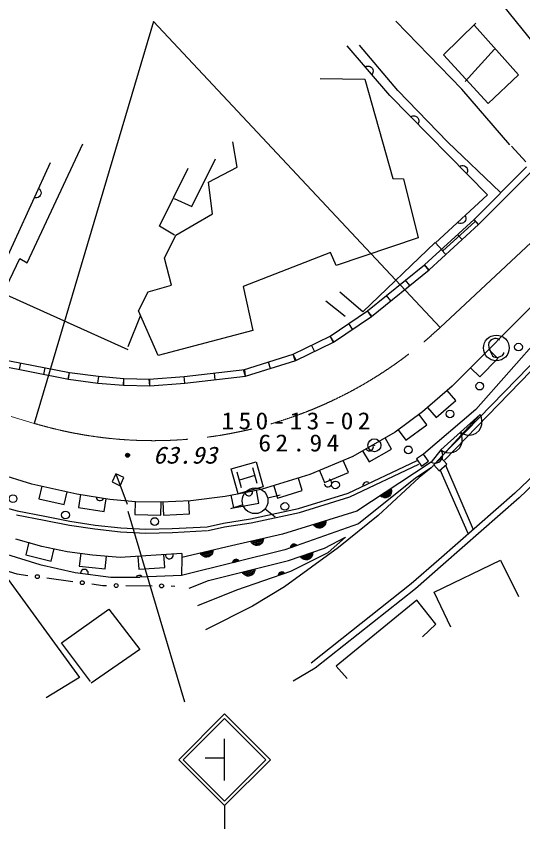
# Model space of a CAD drawing. Units: millimetres, scale not verified. Extents: x 62682 to 702682, y -6806 to 353194.
# Drawn here: x 205912 to 244972, y 214639 to 277338 of the extents above; entities that cross this region are included whole.
import ezdxf
from ezdxf.enums import TextEntityAlignment as Align

# ---------------------------------------------------------------- set-up
doc = ezdxf.new("R2010")
doc.units = ezdxf.units.MM
doc.header["$LTSCALE"] = 1000
doc.linetypes.add('CHAIN', pattern=[18.5, 12, -1.5, 3.5, -1.5])
for name, color, linetype, lineweight in [('M-BGD', 7, 'Continuous', 25), ('M-BMK', 2, 'CHAIN', 13), ('M-BMK-SRVR', 3, 'Continuous', 25)]:
    doc.layers.add(name, color=color, linetype=linetype, lineweight=lineweight)
doc.layers.add('M-BGD-HTXT', color=7, linetype='Continuous')
doc.styles.add('ＭＳ ゴシック', font='')
doc.styles.get('ＭＳ ゴシック').set_extended_font_data('MS Gothic')

# ---------------------------------------------------------------- blocks, each defined once
blk = doc.blocks.new('BUHIN133')
at = {"color": 7, "linetype": 'Continuous', "lineweight": 25}
for centre, radius in [((0, 0), 150), ((0, 0), 131), ((0, 0), 112), ((0, 0), 93.8), ((0, 0), 75), ((0, 0), 56.2), ((1, 0), 37.5), ((0, 0), 18.8)]:
    blk.add_circle(centre, radius, dxfattribs=at)
blk = doc.blocks.new('BUHIN134')
at = {"color": 7, "linetype": 'Continuous', "lineweight": 25}
blk.add_lwpolyline([(990, 138), (852, 1129), (-1129, 852), (-990, -138)], dxfattribs=at)
blk = doc.blocks.new('BUHIN153')
at = {"color": 7, "linetype": 'Continuous', "lineweight": 25}
blk.add_lwpolyline([(-730, -2391), (-127, -2065), (-438, -1435), (-1048, -1784), (-730, -2391), (0, 0)], dxfattribs=at)
blk = doc.blocks.new('BUHIN154')
at = {"color": 7, "linetype": 'Continuous', "lineweight": 25}
blk.add_lwpolyline([(-559, -326), (-549, -428), (-502, -516), (-428, -596), (-326, -658), (-140, -715), (17, -732), (202, -673), (334, -567), (431, -388), (574, 81), (597, 294), (561, 435), (453, 578), (293, 669), (111, 724), (-32, 752), (-117, 731), (-203, 689), (-252, 631)], dxfattribs=at)
blk.add_circle((0, 0), 995, dxfattribs=at)
blk = doc.blocks.new('BUHIN156')
at = {"color": 7, "linetype": 'Continuous', "lineweight": 25}
blk.add_circle((0, 0), 995, dxfattribs=at)
blk = doc.blocks.new('BUHIN167')
at = {"color": 3, "linetype": 'Continuous', "lineweight": 25}
for radius in [498, 15]:
    blk.add_circle((0, 0), radius, dxfattribs=at)
blk = doc.blocks.new('BUHIN169')
at = {"color": 7, "linetype": 'Continuous', "lineweight": 25}
blk.add_lwpolyline([(1018, 82), (923, 310), (785, 498), (568, 706), (334, 810), (89, 867), (-226, 842), (-459, 747), (-673, 607), (-854, 367), (-955, 159), (-1018, -82)], dxfattribs=at)
blk = doc.blocks.new('BUHIN181')
at = {"color": 7, "linetype": 'Continuous', "lineweight": 25}
blk.add_circle((0, 0), 149, dxfattribs=at)
blk = doc.blocks.new('BUHIN182')
at = {"color": 7, "linetype": 'Continuous', "lineweight": 25}
blk.add_circle((0, 0), 149, dxfattribs=at)
blk = doc.blocks.new('BUHIN203')
at = {"color": 7, "linetype": 'Continuous', "lineweight": 25}
blk.add_lwpolyline([(50, -397), (-45, -377), (-129, -339), (-225, -274), (-284, -193), (-324, -103), (-339, 20), (-323, 116), (-287, 210), (-209, 298), (-138, 356), (-50, 397)], dxfattribs=at)
blk = doc.blocks.new('BUHIN205')
at = {"color": 7, "linetype": 'Continuous', "lineweight": 25}
blk.add_lwpolyline([(-353, -188), (-368, -92), (-362, -1), (-337, 113), (-282, 197), (-212, 266), (-102, 324), (-6, 343), (94, 342), (204, 301), (283, 255), (353, 188)], dxfattribs=at)

msp = doc.modelspace()

# ---------------------------------------------------------------- linework, layer by layer
at = {"layer": 'M-BGD'}
for p, q in [((247339, 273379), (243404, 278232)), ((216488, 276943), (207286, 245924)), ((216488, 276943), (238593, 253316)), ((240276, 271724), (235193, 276947)), ((238853, 274369), (241347, 276800)), ((241250, 276621), (244644, 272819)), ((234723, 271217), (231433, 275067)), ((235343, 271603), (232380, 275105)), ((242790, 274793), (240522, 272310)), ((242294, 270612), (238853, 274369)), ((244644, 272819), (242294, 270612)), ((229362, 272533), (232805, 272492)), ((232805, 272492), (234962, 264828)), ((239203, 267633), (235343, 271603)), ((243973, 267412), (240276, 271724)), ((242249, 263553), (234723, 271217)), ((238676, 243335), (263056, 268448)), ((238927, 243091), (263307, 268204)), ((206757, 258303), (211038, 267487)), ((222955, 265682), (222610, 267640)), ((243234, 263759), (239203, 267633)), ((245223, 266099), (244108, 267309)), ((202073, 251906), (208563, 266050)), ((219448, 262653), (221289, 266334)), ((216957, 261150), (219167, 265624)), ((220728, 264535), (222955, 265682)), ((245267, 265711), (241218, 261661)), ((241570, 261278), (245637, 265345)), ((234962, 264828), (235771, 264803)), ((235771, 264803), (236912, 260243)), ((221057, 262091), (220728, 264535)), ((238216, 259831), (242249, 263553)), ((218087, 263271), (219448, 262653)), ((218206, 260436), (221057, 262091)), ((237408, 258160), (241218, 261661)), ((241269, 261483), (238812, 259230)), ((241570, 261278), (241218, 261661)), ((218114, 260452), (216957, 261150)), ((237748, 257766), (241570, 261278)), ((217340, 258678), (218206, 260436)), ((236912, 260243), (230585, 258093)), ((240300, 260111), (239948, 260494)), ((232643, 254523), (238214, 259887)), ((238812, 259230), (238214, 259887)), ((230155, 259095), (223412, 256471)), ((230585, 258093), (230155, 259095)), ((239030, 258944), (238678, 259327)), ((204909, 255952), (206197, 258638)), ((206197, 258638), (206757, 258303)), ((217883, 256592), (217340, 258678)), ((233010, 254595), (237408, 258160)), ((233320, 254177), (237748, 257766)), ((237735, 257756), (237408, 258160)), ((237760, 257777), (237408, 258160)), ((241350, 246996), (251336, 258286)), ((247984, 257307), (239537, 248786)), ((216082, 256080), (217883, 256592)), ((223412, 256471), (224164, 253084)), ((236269, 256568), (235942, 256972)), ((214534, 251594), (204909, 255952)), ((215346, 254602), (216082, 256080)), ((232643, 254523), (230877, 256035)), ((231284, 254178), (229794, 255346)), ((234804, 255379), (234476, 255783)), ((216861, 251147), (215346, 254602)), ((230118, 252649), (233010, 254595)), ((233301, 254164), (233010, 254595)), ((233338, 254192), (233010, 254595)), ((214542, 251848), (215504, 254226)), ((230379, 252198), (233320, 254177)), ((231855, 253191), (231564, 253622)), ((224164, 253084), (216861, 251147)), ((227269, 251259), (230118, 252649)), ((227462, 250774), (230379, 252198)), ((230347, 252182), (230118, 252649)), ((230409, 252218), (230118, 252649)), ((228922, 251487), (228694, 251954)), ((204378, 250949), (210017, 249848)), ((223443, 250055), (227269, 251259)), ((227425, 250763), (227269, 251259)), ((227497, 250791), (227269, 251259)), ((204265, 250442), (209934, 249335)), ((206158, 250072), (206258, 250582)), ((208038, 249705), (208138, 250215)), ((223599, 249559), (227462, 250774)), ((225512, 250161), (225356, 250657)), ((209918, 249338), (210017, 249848)), ((209950, 249333), (210017, 249848)), ((210017, 249848), (212259, 249554)), ((212213, 249036), (212280, 249551)), ((212259, 249554), (214217, 249377)), ((216168, 249339), (218872, 249543)), ((218852, 249541), (223541, 250076)), ((218911, 249024), (218872, 249543)), ((218911, 249024), (223599, 249559)), ((221255, 249292), (221196, 249808)), ((223599, 249559), (223443, 250055)), ((223599, 249559), (223541, 250076)), ((209934, 249335), (212213, 249036)), ((212213, 249036), (214189, 248858)), ((214171, 248859), (214217, 249377)), ((214208, 248857), (214217, 249377)), ((214217, 249377), (216217, 249341)), ((216207, 248821), (216168, 249339)), ((216207, 248821), (216217, 249341)), ((216207, 248821), (218911, 249024)), ((218911, 249024), (218852, 249541)), ((214189, 248858), (216207, 248821)), ((239537, 248786), (237243, 246804)), ((207108, 241231), (188459, 247012)), ((237243, 246804), (235121, 245243)), ((241350, 246996), (237322, 243547)), ((241686, 246596), (237906, 242501)), ((241686, 246596), (238645, 243870)), ((235121, 245243), (231859, 243369)), ((249422, 245378), (244355, 240547)), ((249774, 245023), (244693, 240178)), ((231859, 243369), (228562, 241966)), ((237322, 243547), (236779, 243182)), ((237695, 242993), (237322, 243547)), ((238645, 243870), (237900, 242922)), ((231515, 240523), (236821, 243045)), ((231625, 240242), (236950, 242774)), ((237900, 242922), (236614, 242082)), ((236779, 243182), (237152, 242628)), ((237152, 242628), (237695, 242993)), ((238681, 243252), (238103, 242727)), ((238103, 242727), (238530, 242258)), ((238530, 242258), (239107, 242783)), ((239107, 242783), (238681, 243252)), ((239003, 242688), (241155, 237737)), ((194937, 242278), (205982, 239163)), ((223286, 240947), (222946, 242150)), ((224489, 241287), (224149, 242490)), ((236614, 242082), (232171, 239148)), ((237906, 242501), (236699, 241705)), ((237906, 242501), (236983, 241734)), ((240751, 237413), (238608, 242343)), ((224319, 241888), (223116, 241549)), ((228562, 241966), (224884, 240842)), ((236699, 241705), (232318, 238156)), ((236983, 241734), (233831, 238823)), ((210594, 240468), (207108, 241231)), ((224884, 240842), (224051, 240654)), ((234823, 240824), (234030, 240301)), ((213125, 240056), (210594, 240468)), ((222022, 240289), (219375, 239944)), ((224051, 240654), (222022, 240289)), ((225302, 240184), (226275, 240417)), ((227685, 239341), (231515, 240523)), ((227760, 239050), (231625, 240242)), ((234086, 240263), (234837, 240759)), ((234840, 240686), (234153, 240233)), ((234225, 240205), (234833, 240606)), ((234817, 240521), (234312, 240187)), ((234445, 240200), (234755, 240405)), ((244355, 240547), (238495, 235401)), ((244693, 240178), (238824, 235025)), ((215115, 239878), (213125, 240056)), ((217057, 239836), (215115, 239878)), ((219375, 239944), (217057, 239836)), ((223381, 239636), (222432, 239320)), ((205982, 239163), (208113, 238750)), ((214517, 239139), (218884, 224439)), ((223977, 238549), (227685, 239341)), ((224031, 238253), (227760, 239050)), ((225111, 239328), (225892, 238703)), ((232171, 239148), (226450, 237381)), ((205925, 238868), (208055, 238456)), ((208055, 238456), (210010, 238071)), ((208113, 238750), (210055, 238368)), ((210055, 238368), (211999, 238074)), ((221907, 238231), (223977, 238549)), ((229783, 238345), (228875, 238065)), ((228918, 238012), (229777, 238278)), ((233831, 238823), (230769, 236354)), ((210010, 238071), (211966, 237776)), ((211966, 237776), (213953, 237557)), ((211999, 238074), (213977, 237856)), ((213977, 237856), (215901, 237755)), ((215901, 237755), (217947, 237802)), ((217947, 237802), (220635, 237942)), ((217962, 237503), (220651, 237643)), ((220635, 237942), (221907, 238231)), ((220702, 237650), (221963, 237936)), ((221963, 237936), (224031, 238253)), ((232318, 238156), (226623, 236166)), ((229760, 238207), (228974, 237964)), ((229036, 237918), (229731, 238133)), ((229692, 238055), (229114, 237877)), ((229245, 237852), (229600, 237962)), ((213953, 237557), (215897, 237455)), ((215897, 237455), (217954, 237502)), ((226450, 237381), (222521, 236460)), ((229691, 236289), (231313, 237128)), ((229957, 235963), (231313, 237128)), ((207877, 236423), (205881, 236989)), ((209840, 236019), (207877, 236423)), ((222521, 236460), (218669, 235581)), ((224962, 236968), (224038, 236751)), ((224076, 236696), (224952, 236901)), ((224930, 236832), (224129, 236644)), ((224187, 236594), (224896, 236760)), ((224852, 236685), (224263, 236547)), ((224391, 236513), (224754, 236598)), ((227078, 236358), (227526, 236515)), ((227504, 236540), (227079, 236392)), ((227087, 236427), (227475, 236563)), ((227443, 236585), (227100, 236465)), ((227118, 236505), (227404, 236604)), ((227338, 236615), (227162, 236553)), ((205162, 235835), (207741, 235034)), ((211783, 235752), (209840, 236019)), ((213918, 235564), (211783, 235752)), ((218670, 235887), (213918, 235564)), ((226623, 236166), (218654, 234182)), ((218670, 235887), (218669, 235581)), ((221072, 236065), (220146, 235854)), ((220184, 235798), (221061, 235999)), ((221039, 235930), (220237, 235746)), ((220295, 235696), (221004, 235857)), ((220959, 235783), (220369, 235649)), ((230769, 236354), (226593, 233311)), ((226906, 235333), (229691, 236289)), ((227085, 234508), (229957, 235963)), ((228768, 235906), (227870, 235597)), ((227914, 235546), (228765, 235839)), ((228750, 235767), (227972, 235500)), ((218669, 235581), (218654, 234182)), ((220498, 235614), (220861, 235697)), ((220746, 233786), (226906, 235333)), ((222612, 235200), (223073, 235314)), ((223053, 235342), (222616, 235233)), ((222627, 235268), (223026, 235367)), ((222997, 235392), (222644, 235304)), ((222665, 235342), (222959, 235415)), ((222894, 235431), (222714, 235386)), ((228035, 235456), (228723, 235692)), ((228686, 235613), (228114, 235417)), ((228245, 235396), (228598, 235517)), ((238495, 235401), (236370, 233548)), ((238142, 232899), (243253, 235357)), ((243253, 235357), (244637, 232572)), ((204393, 235098), (210789, 226320)), ((204488, 234754), (205959, 234309)), ((207741, 235034), (210452, 234419)), ((222927, 233083), (227085, 234508)), ((224302, 234615), (223380, 234383)), ((223420, 234329), (224293, 234548)), ((238824, 235025), (236690, 233164)), ((205959, 234309), (206808, 234194)), ((208265, 233997), (210277, 233725)), ((210452, 234419), (213204, 234055)), ((213204, 234055), (215447, 234056)), ((218654, 234182), (215447, 234056)), ((224272, 234478), (223474, 234278)), ((223533, 234228), (224238, 234405)), ((224195, 234330), (223609, 234183)), ((223738, 234151), (224099, 234241)), ((226143, 234218), (226592, 234372)), ((226570, 234397), (226144, 234252)), ((226152, 234287), (226541, 234421)), ((226510, 234443), (226166, 234325)), ((226184, 234364), (226470, 234462)), ((226404, 234473), (226228, 234412)), ((211734, 233528), (212583, 233413)), ((212583, 233413), (212883, 233411)), ((214353, 233399), (216383, 233384)), ((217853, 233372), (218152, 233370)), ((219240, 233198), (220746, 233786)), ((226593, 233311), (224125, 231821)), ((236370, 233548), (228660, 227414)), ((219926, 231858), (222927, 233083)), ((236690, 233164), (228971, 227023)), ((239421, 230195), (238142, 232899)), ((236807, 232267), (230596, 227179)), ((238268, 230420), (236807, 232267)), ((209395, 228985), (213051, 231586)), ((213051, 231586), (215431, 228462)), ((224125, 231821), (220504, 229993)), ((237246, 229460), (238268, 230420)), ((211637, 226008), (209395, 228985)), ((215431, 228462), (211680, 225863)), ((228971, 227023), (227278, 226019)), ((230596, 227179), (231437, 226241)), ((210789, 226320), (208214, 224733)), ((218438, 219962), (221974, 223497)), ((221974, 223497), (225509, 219962)), ((218792, 219962), (221974, 223144)), ((225156, 219962), (221974, 223144)), ((221974, 218352), (221974, 221578)), ((220474, 220124), (221974, 220124)), ((221974, 216426), (218438, 219962)), ((221974, 216780), (218792, 219962)), ((225509, 219962), (221974, 216426)), ((221974, 216780), (225156, 219962)), ((221974, 216426), (221974, 214639))]:
    msp.add_line(p, q, dxfattribs=at)
for points in [[(232818, 273446), (232909, 273482), (233000, 273496), (233116, 273495), (233210, 273459), (233292, 273406), (233373, 273312), (233412, 273222), (233433, 273124), (233417, 273008), (233389, 272921), (233338, 272838)], [(240526, 261963), (240565, 261874), (240583, 261784), (240586, 261668), (240554, 261573), (240504, 261489), (240413, 261405), (240325, 261361), (240228, 261337), (240111, 261349), (240023, 261373), (239938, 261421)], [(237633, 247142), (238287, 246385), (239800, 247692), (239147, 248449)], [(235376, 245431), (235969, 244626), (237580, 245811), (236988, 246616)], [(232623, 243808), (233121, 242941), (234855, 243937), (234357, 244804)], [(237900, 242922), (238037, 242872), (238175, 242856), (238352, 242867), (238490, 242926), (238614, 243010), (238729, 243157), (238781, 243296), (238806, 243445), (238774, 243620), (238725, 243747), (238645, 243870)], [(229290, 242276), (229682, 241356), (231522, 242139), (231131, 243059)], [(225767, 241112), (226059, 240155), (227972, 240740), (227680, 241696)], [(207874, 241063), (207660, 240086), (209614, 239659), (209828, 240636)], [(210872, 240423), (210712, 239436), (212686, 239114), (212846, 240101)], [(222471, 240376), (222661, 239394), (224625, 239773), (224435, 240755)], [(215086, 239878), (215065, 238879), (217064, 238835), (217086, 239835)], [(217217, 239843), (217264, 238844), (219262, 238938), (219215, 239937)], [(206889, 236742), (206651, 235770), (208594, 235295), (208832, 236266)], [(210885, 235902), (210775, 234908), (212762, 234687), (212873, 235681)], [(215297, 235658), (215364, 234660), (217360, 234796), (217292, 235793)]]:
    msp.add_lwpolyline(points, dxfattribs=at)
for points in [[(224408, 242952), (224951, 241027), (223026, 240485), (222484, 242409)], [(234810, 240890), (234840, 240772), (234845, 240659), (234825, 240514), (234766, 240403), (234688, 240307), (234559, 240222), (234440, 240188), (234315, 240178), (234173, 240216), (234070, 240264), (233975, 240339)], [(229788, 238412), (229784, 238290), (229758, 238180), (229697, 238046), (229610, 237957), (229509, 237886), (229360, 237840), (229237, 237842), (229114, 237866), (228989, 237943), (228903, 238018), (228833, 238117)], [(224973, 237035), (224960, 236913), (224926, 236805), (224856, 236676), (224763, 236593), (224657, 236529), (224506, 236494), (224383, 236504), (224262, 236537), (224142, 236622), (224062, 236703), (223999, 236806)], [(227076, 236325), (227076, 236385), (227087, 236441), (227115, 236509), (227157, 236555), (227206, 236592), (227280, 236618), (227341, 236620), (227403, 236610), (227467, 236574), (227512, 236538), (227548, 236489)], [(221082, 236132), (221069, 236011), (221034, 235903), (220964, 235774), (220870, 235691), (220764, 235628), (220613, 235594), (220490, 235604), (220369, 235638), (220250, 235724), (220169, 235805), (220107, 235909)], [(228772, 235973), (228771, 235851), (228748, 235741), (228692, 235605), (228607, 235512), (228508, 235439), (228362, 235388), (228238, 235386), (228115, 235407), (227987, 235479), (227899, 235552), (227826, 235648)], [(222607, 235166), (222613, 235227), (222629, 235281), (222663, 235346), (222709, 235389), (222762, 235421), (222837, 235440), (222898, 235436), (222959, 235420), (223020, 235378), (223060, 235338), (223092, 235287)], [(224311, 234681), (224300, 234560), (224268, 234451), (224200, 234321), (224108, 234236), (224003, 234171), (223853, 234133), (223730, 234141), (223609, 234172), (223487, 234255), (223405, 234335), (223341, 234438)], [(226141, 234184), (226141, 234245), (226153, 234301), (226181, 234368), (226223, 234415), (226273, 234451), (226346, 234477), (226408, 234478), (226470, 234467), (226534, 234431), (226578, 234395), (226614, 234346)]]:
    msp.add_lwpolyline(points, close=True, dxfattribs=at)
for centre in [(244645, 251809), (241658, 248796), (239359, 246650), (236148, 243876), (230530, 241173), (205657, 240110), (226626, 239512), (209709, 238854), (216582, 238346)]:
    msp.add_circle(centre, 298, dxfattribs=at)
for centre, start, end in [((233156, 244095), 206.55094, 33.21914), ((229946, 241321), 194.80752, 73.15717), ((232938, 241103), 56.11389, 178.90908), ((212364, 240252), 184.54563, 336.97056), ((223843, 240633), 189.55699, 12.31639), ((217725, 235766), 172.89993, 14.85992), ((211165, 234362), 345.38035, 179.54877), ((215382, 233892), 46.9961, 135.67166)]:
    msp.add_arc(centre, 298, start, end, dxfattribs=at)
at = {"layer": 'M-BMK'}
for p, q in [((238593, 253316), (257683, 271175)), ((157105, 260809), (207286, 245924))]:
    msp.add_line(p, q, dxfattribs=at)
msp.add_arc((216488, 276943), 32356, 253.47734, 313.09332, dxfattribs=at)

# ---------------------------------------------------------------- block references
at = {"layer": 'M-BGD', "rotation": 217.29112}
for name, p in [('BUHIN203', (236604, 269301)), ('BUHIN203', (240367, 265469)), ('BUHIN205', (207481, 263693)), ('BUHIN154', (242934, 251740)), ('BUHIN134', (241649, 250916)), ('BUHIN169', (240926, 245915)), ('BUHIN169', (239406, 244552)), ('BUHIN133', (214496, 243463)), ('BUHIN153', (214458, 239695)), ('BUHIN156', (224330, 239952)), ('BUHIN181', (207537, 234095)), ('BUHIN181', (211005, 233626)), ('BUHIN182', (213618, 233405)), ('BUHIN182', (217118, 233378))]:
    msp.add_blockref(name, p, dxfattribs=at)
at = {"layer": 'M-BMK-SRVR', "rotation": 217.29112}
msp.add_blockref('BUHIN167', (233532, 244234), dxfattribs=at)

# ---------------------------------------------------------------- texts
at = {"layer": 'M-BGD-HTXT', "style": 'ＭＳ ゴシック', "oblique": 15, "width": 1.1}
msp.add_text('63.93', height=1320, dxfattribs=at).set_placement((216460, 242417), align=Align.BOTTOM_LEFT)
at = {"layer": 'M-BGD-HTXT', "char_height": 1320, "attachment_point": 7, "style": 'ＭＳ ゴシック'}
for s, insert in [('\\T1.33;\\W1.1;150-13-02', (221734, 245438)), ('\\T1.33;\\W1.1;62.94', (224582, 243736))]:
    msp.add_mtext(s, dxfattribs=dict(at, insert=insert))

doc.saveas('drawing.dxf')
